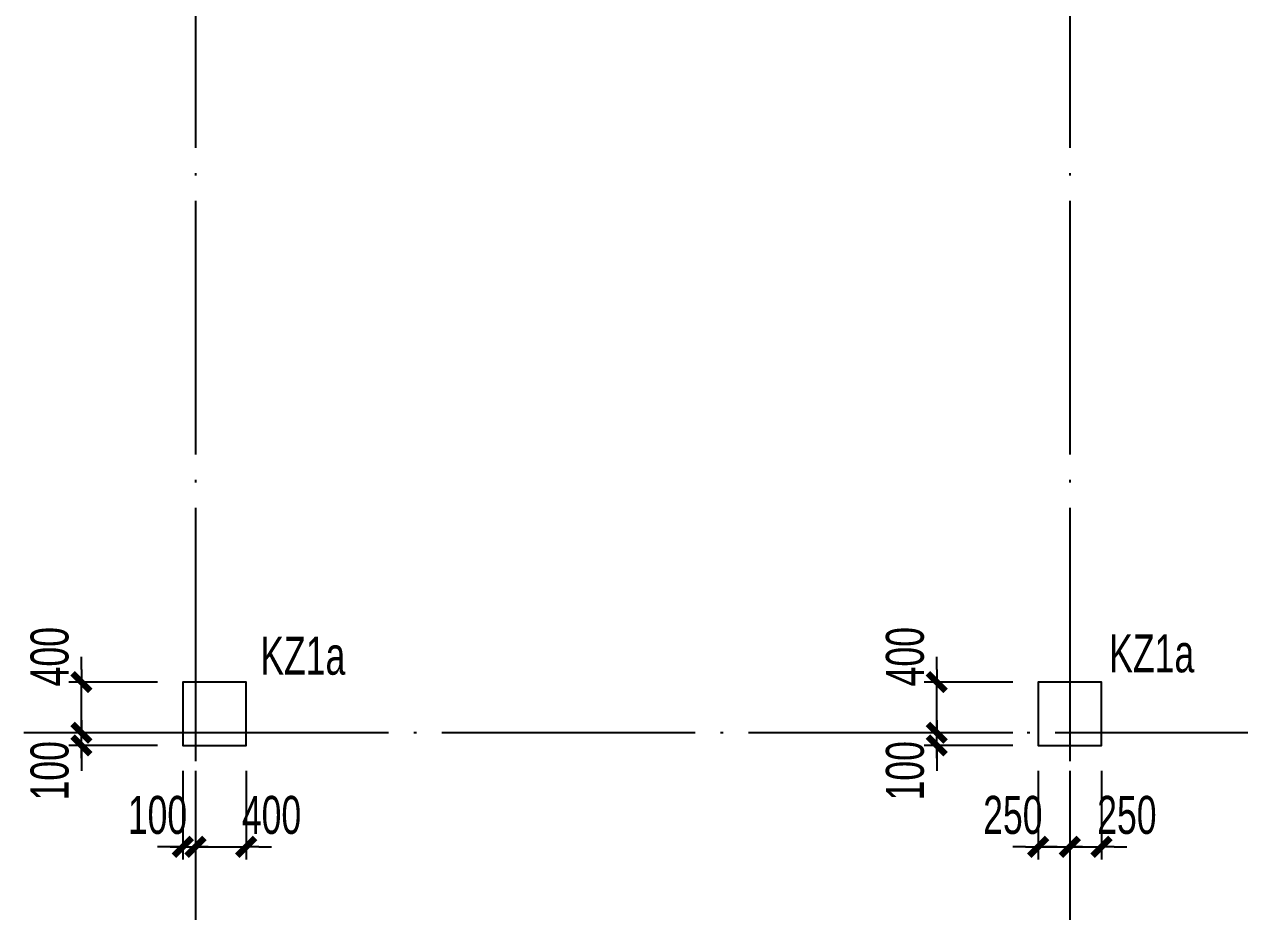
# Model space of a CAD drawing. Extents: x 959592 to 1105020, y -295412 to 379724.
# Drawn here: x 1054796 to 1064387, y 13211 to 20211 of the extents above; entities that cross this region are included whole.
import ezdxf

# ---------------------------------------------------------------- set-up
doc = ezdxf.new("R2010")
doc.units = 0
doc.header["$LTSCALE"] = 1000
doc.header["$MEASUREMENT"] = 0
doc.linetypes.add('DOTE', pattern=[2.42, 2, -0.2, 0.02, -0.2])
doc.layers.get('0').update_dxf_attribs({"linetype": 'CONTINUOUS'})
doc.layers.get('Defpoints').update_dxf_attribs({"linetype": 'CONTINUOUS', "lineweight": 5})
for name, color, linetype in [('COLU', 7, 'CONTINUOUS'), ('COLU_DIM', 3, 'CONTINUOUS'), ('DOTE', 1, 'DOTE'), ('TEXT', 7, 'CONTINUOUS')]:
    doc.layers.add(name, color=color, linetype=linetype)
doc.styles.add('BW_Dim', font='Bweng.shx', dxfattribs={"width": 0.7, "bigfont": 'hztxt.shx'})
doc.dimstyles.new('Cyz_100_100', dxfattribs={"dimtxt": 300, "dimasz": 100, "dimexe": 100, "dimexo": 200, "dimgap": 100, "dimtad": 1, "dimdec": 0, "dimzin": 0, "dimdsep": 46, "dimtxsty": 'BW_Dim', "dimblk": '_bwk', "dimcen": 0, "dimclrt": 7, "dimadec": 0, "dimazin": 0, "dimtfac": 1, "dimtdec": 0, "dimtix": 1, "dimtmove": 2, "dimatfit": 0, "dimfxl": 1, "dimtolj": 1, "dimtzin": 0, "dimarcsym": 0})

# ---------------------------------------------------------------- blocks, each defined once
blk = doc.blocks.new('_bwk')
blk.add_line((-1, 0), (0, 0))
at = {"const_width": 0.5}
blk.add_lwpolyline([(-0.7, -0.7), (0.7, 0.7)], dxfattribs=at)
blk = doc.blocks.new('*D472')
at = {"layer": 'COLU_DIM', "color": 0, "lineweight": -2, "transparency": 16777216}
for p, q in [((1061996.647175, 14722.432236), (1061996.647175, 14822.432236)), ((1062596.647175, 14622.432236), (1061896.647175, 14622.432236)), ((1061996.647175, 14522.432236), (1061996.647175, 14622.432236)), ((1062596.647175, 14522.432236), (1061896.647175, 14522.432236)), ((1061996.647175, 14422.432236), (1061996.647175, 14322.432236))]:
    blk.add_line(p, q, dxfattribs=at)
at = {"layer": 'Defpoints', "color": 0, "transparency": 16777216}
for p in [(1061996.647175, 14622.432236), (1062796.647175, 14622.432236), (1062796.647175, 14522.432236)]:
    blk.add_point(p, dxfattribs=at)
at = {"layer": 'COLU_DIM', "color": 0, "lineweight": -2, "transparency": 16777216, "xscale": 100, "yscale": 100, "zscale": 100}
for p, rotation in [((1061996.647175, 14622.432236), 270), ((1061996.647175, 14522.432236), 90)]:
    blk.add_blockref('_bwk', p, dxfattribs=dict(at, rotation=rotation))
at = {"layer": 'COLU_DIM', "color": 7, "transparency": 16777216, "insert": (1061746.647175, 14322.432236), "char_height": 300, "attachment_point": 5, "rotation": 90, "style": 'BW_Dim'}
blk.add_mtext('\\A1;100', dxfattribs=at)
blk = doc.blocks.new('*D473')
at = {"layer": 'COLU_DIM', "color": 0, "lineweight": -2, "transparency": 16777216}
for p, q in [((1061996.647175, 15122.432236), (1061996.647175, 15222.432236)), ((1062596.647175, 15022.432236), (1061896.647175, 15022.432236)), ((1061996.647175, 14622.432236), (1061996.647175, 15022.432236)), ((1062596.647175, 14622.432236), (1061896.647175, 14622.432236)), ((1061996.647175, 14522.432236), (1061996.647175, 14422.432236))]:
    blk.add_line(p, q, dxfattribs=at)
at = {"layer": 'Defpoints', "color": 0, "transparency": 16777216}
for p in [(1061996.647175, 15022.432236), (1062796.647175, 15022.432236), (1062796.647175, 14622.432236)]:
    blk.add_point(p, dxfattribs=at)
at = {"layer": 'COLU_DIM', "color": 0, "lineweight": -2, "transparency": 16777216, "xscale": 100, "yscale": 100, "zscale": 100}
for p, rotation in [((1061996.647175, 15022.432236), 270), ((1061996.647175, 14622.432236), 90)]:
    blk.add_blockref('_bwk', p, dxfattribs=dict(at, rotation=rotation))
at = {"layer": 'COLU_DIM', "color": 7, "transparency": 16777216, "insert": (1061746.647175, 15222.432236), "char_height": 300, "attachment_point": 5, "rotation": 90, "style": 'BW_Dim'}
blk.add_mtext('\\A1;400', dxfattribs=at)
blk = doc.blocks.new('*D474')
at = {"layer": 'COLU_DIM', "color": 0, "lineweight": -2, "transparency": 16777216}
for p, q in [((1062796.647175, 14322.432236), (1062796.647175, 13622.432236)), ((1063046.647175, 14322.432236), (1063046.647175, 13622.432236)), ((1062696.647175, 13722.432236), (1062596.647175, 13722.432236)), ((1062796.647175, 13722.432236), (1063046.647175, 13722.432236)), ((1063146.647175, 13722.432236), (1063246.647175, 13722.432236))]:
    blk.add_line(p, q, dxfattribs=at)
at = {"layer": 'Defpoints', "color": 0, "transparency": 16777216}
for p in [(1062796.647175, 14522.432236), (1063046.647175, 14522.432236), (1063046.647175, 13722.432236)]:
    blk.add_point(p, dxfattribs=at)
at = {"layer": 'COLU_DIM', "color": 0, "lineweight": -2, "transparency": 16777216, "xscale": 100, "yscale": 100, "zscale": 100}
blk.add_blockref('_bwk', (1062796.647175, 13722.432236), dxfattribs=at)
at = {"layer": 'COLU_DIM', "color": 0, "lineweight": -2, "transparency": 16777216, "xscale": 100, "yscale": 100, "zscale": 100, "rotation": 180}
blk.add_blockref('_bwk', (1063046.647175, 13722.432236), dxfattribs=at)
at = {"layer": 'COLU_DIM', "color": 7, "transparency": 16777216, "insert": (1062596.647175, 13972.432236), "char_height": 300, "attachment_point": 5, "style": 'BW_Dim'}
blk.add_mtext('\\A1;250', dxfattribs=at)
blk = doc.blocks.new('*D475')
at = {"layer": 'COLU_DIM', "color": 0, "lineweight": -2, "transparency": 16777216}
for p, q in [((1063046.647175, 14322.432236), (1063046.647175, 13622.432236)), ((1063296.647175, 14322.432236), (1063296.647175, 13622.432236)), ((1062946.647175, 13722.432236), (1062846.647175, 13722.432236)), ((1063046.647175, 13722.432236), (1063296.647175, 13722.432236)), ((1063396.647175, 13722.432236), (1063496.647175, 13722.432236))]:
    blk.add_line(p, q, dxfattribs=at)
at = {"layer": 'Defpoints', "color": 0, "transparency": 16777216}
for p in [(1063046.647175, 14522.432236), (1063296.647175, 14522.432236), (1063296.647175, 13722.432236)]:
    blk.add_point(p, dxfattribs=at)
at = {"layer": 'COLU_DIM', "color": 0, "lineweight": -2, "transparency": 16777216, "xscale": 100, "yscale": 100, "zscale": 100}
blk.add_blockref('_bwk', (1063046.647175, 13722.432236), dxfattribs=at)
at = {"layer": 'COLU_DIM', "color": 0, "lineweight": -2, "transparency": 16777216, "xscale": 100, "yscale": 100, "zscale": 100, "rotation": 180}
blk.add_blockref('_bwk', (1063296.647175, 13722.432236), dxfattribs=at)
at = {"layer": 'COLU_DIM', "color": 7, "transparency": 16777216, "insert": (1063496.647175, 13972.432236), "char_height": 300, "attachment_point": 5, "style": 'BW_Dim'}
blk.add_mtext('\\A1;250', dxfattribs=at)
blk = doc.blocks.new('*D484')
at = {"layer": 'COLU_DIM', "color": 0, "lineweight": -2, "transparency": 16777216}
for p, q in [((1055246.647175, 14722.432236), (1055246.647175, 14822.432236)), ((1055846.647175, 14622.432236), (1055146.647175, 14622.432236)), ((1055246.647175, 14522.432236), (1055246.647175, 14622.432236)), ((1055846.647175, 14522.432236), (1055146.647175, 14522.432236)), ((1055246.647175, 14422.432236), (1055246.647175, 14322.432236))]:
    blk.add_line(p, q, dxfattribs=at)
at = {"layer": 'Defpoints', "color": 0, "transparency": 16777216}
for p in [(1055246.647175, 14622.432236), (1056046.647175, 14622.432236), (1056046.647175, 14522.432236)]:
    blk.add_point(p, dxfattribs=at)
at = {"layer": 'COLU_DIM', "color": 0, "lineweight": -2, "transparency": 16777216, "xscale": 100, "yscale": 100, "zscale": 100}
for p, rotation in [((1055246.647175, 14622.432236), 270), ((1055246.647175, 14522.432236), 90)]:
    blk.add_blockref('_bwk', p, dxfattribs=dict(at, rotation=rotation))
at = {"layer": 'COLU_DIM', "color": 7, "transparency": 16777216, "insert": (1054996.647175, 14322.432236), "char_height": 300, "attachment_point": 5, "rotation": 90, "style": 'BW_Dim'}
blk.add_mtext('\\A1;100', dxfattribs=at)
blk = doc.blocks.new('*D485')
at = {"layer": 'COLU_DIM', "color": 0, "lineweight": -2, "transparency": 16777216}
for p, q in [((1055246.647175, 15122.432236), (1055246.647175, 15222.432236)), ((1055846.647175, 15022.432236), (1055146.647175, 15022.432236)), ((1055246.647175, 14622.432236), (1055246.647175, 15022.432236)), ((1055846.647175, 14622.432236), (1055146.647175, 14622.432236)), ((1055246.647175, 14522.432236), (1055246.647175, 14422.432236))]:
    blk.add_line(p, q, dxfattribs=at)
at = {"layer": 'Defpoints', "color": 0, "transparency": 16777216}
for p in [(1055246.647175, 15022.432236), (1056046.647175, 15022.432236), (1056046.647175, 14622.432236)]:
    blk.add_point(p, dxfattribs=at)
at = {"layer": 'COLU_DIM', "color": 0, "lineweight": -2, "transparency": 16777216, "xscale": 100, "yscale": 100, "zscale": 100}
for p, rotation in [((1055246.647175, 15022.432236), 270), ((1055246.647175, 14622.432236), 90)]:
    blk.add_blockref('_bwk', p, dxfattribs=dict(at, rotation=rotation))
at = {"layer": 'COLU_DIM', "color": 7, "transparency": 16777216, "insert": (1054996.647175, 15222.432236), "char_height": 300, "attachment_point": 5, "rotation": 90, "style": 'BW_Dim'}
blk.add_mtext('\\A1;400', dxfattribs=at)
blk = doc.blocks.new('*D486')
at = {"layer": 'COLU_DIM', "color": 0, "lineweight": -2, "transparency": 16777216}
for p, q in [((1056046.647175, 14322.432236), (1056046.647175, 13622.432236)), ((1056146.647175, 14322.432236), (1056146.647175, 13622.432236)), ((1055946.647175, 13722.432236), (1055846.647175, 13722.432236)), ((1056046.647175, 13722.432236), (1056146.647175, 13722.432236)), ((1056246.647175, 13722.432236), (1056346.647175, 13722.432236))]:
    blk.add_line(p, q, dxfattribs=at)
at = {"layer": 'Defpoints', "color": 0, "transparency": 16777216}
for p in [(1056046.647175, 14522.432236), (1056146.647175, 14522.432236), (1056146.647175, 13722.432236)]:
    blk.add_point(p, dxfattribs=at)
at = {"layer": 'COLU_DIM', "color": 0, "lineweight": -2, "transparency": 16777216, "xscale": 100, "yscale": 100, "zscale": 100}
blk.add_blockref('_bwk', (1056046.647175, 13722.432236), dxfattribs=at)
at = {"layer": 'COLU_DIM', "color": 0, "lineweight": -2, "transparency": 16777216, "xscale": 100, "yscale": 100, "zscale": 100, "rotation": 180}
blk.add_blockref('_bwk', (1056146.647175, 13722.432236), dxfattribs=at)
at = {"layer": 'COLU_DIM', "color": 7, "transparency": 16777216, "insert": (1055846.647175, 13972.432236), "char_height": 300, "attachment_point": 5, "style": 'BW_Dim'}
blk.add_mtext('\\A1;100', dxfattribs=at)
blk = doc.blocks.new('*D487')
at = {"layer": 'COLU_DIM', "color": 0, "lineweight": -2, "transparency": 16777216}
for p, q in [((1056146.647175, 14322.432236), (1056146.647175, 13622.432236)), ((1056546.647175, 14322.432236), (1056546.647175, 13622.432236)), ((1056046.647175, 13722.432236), (1055946.647175, 13722.432236)), ((1056146.647175, 13722.432236), (1056546.647175, 13722.432236)), ((1056646.647175, 13722.432236), (1056746.647175, 13722.432236))]:
    blk.add_line(p, q, dxfattribs=at)
at = {"layer": 'Defpoints', "color": 0, "transparency": 16777216}
for p in [(1056146.647175, 14522.432236), (1056546.647175, 14522.432236), (1056546.647175, 13722.432236)]:
    blk.add_point(p, dxfattribs=at)
at = {"layer": 'COLU_DIM', "color": 0, "lineweight": -2, "transparency": 16777216, "xscale": 100, "yscale": 100, "zscale": 100}
blk.add_blockref('_bwk', (1056146.647175, 13722.432236), dxfattribs=at)
at = {"layer": 'COLU_DIM', "color": 0, "lineweight": -2, "transparency": 16777216, "xscale": 100, "yscale": 100, "zscale": 100, "rotation": 180}
blk.add_blockref('_bwk', (1056546.647175, 13722.432236), dxfattribs=at)
at = {"layer": 'COLU_DIM', "color": 7, "transparency": 16777216, "insert": (1056746.647175, 13972.432236), "char_height": 300, "attachment_point": 5, "style": 'BW_Dim'}
blk.add_mtext('\\A1;400', dxfattribs=at)
blk = doc.blocks.new('*D516')
at = {"layer": 'COLU_DIM', "color": 0, "lineweight": -2, "transparency": 16777216}
for p, q in [((1061996.647175, 14722.432236), (1061996.647175, 14822.432236)), ((1062596.647175, 14622.432236), (1061896.647175, 14622.432236)), ((1061996.647175, 14522.432236), (1061996.647175, 14622.432236)), ((1062596.647175, 14522.432236), (1061896.647175, 14522.432236)), ((1061996.647175, 14422.432236), (1061996.647175, 14322.432236))]:
    blk.add_line(p, q, dxfattribs=at)
at = {"layer": 'Defpoints', "color": 0, "transparency": 16777216}
for p in [(1061996.647175, 14622.432236), (1062796.647175, 14622.432236), (1062796.647175, 14522.432236)]:
    blk.add_point(p, dxfattribs=at)
at = {"layer": 'COLU_DIM', "color": 0, "lineweight": -2, "transparency": 16777216, "xscale": 100, "yscale": 100, "zscale": 100}
for p, rotation in [((1061996.647175, 14622.432236), 270), ((1061996.647175, 14522.432236), 90)]:
    blk.add_blockref('_bwk', p, dxfattribs=dict(at, rotation=rotation))
at = {"layer": 'COLU_DIM', "color": 7, "transparency": 16777216, "insert": (1061746.647175, 14322.432236), "char_height": 300, "attachment_point": 5, "rotation": 90, "style": 'BW_Dim'}
blk.add_mtext('\\A1;100', dxfattribs=at)
blk = doc.blocks.new('*D517')
at = {"layer": 'COLU_DIM', "color": 0, "lineweight": -2, "transparency": 16777216}
for p, q in [((1061996.647175, 15122.432236), (1061996.647175, 15222.432236)), ((1062596.647175, 15022.432236), (1061896.647175, 15022.432236)), ((1061996.647175, 14622.432236), (1061996.647175, 15022.432236)), ((1062596.647175, 14622.432236), (1061896.647175, 14622.432236)), ((1061996.647175, 14522.432236), (1061996.647175, 14422.432236))]:
    blk.add_line(p, q, dxfattribs=at)
at = {"layer": 'Defpoints', "color": 0, "transparency": 16777216}
for p in [(1061996.647175, 15022.432236), (1062796.647175, 15022.432236), (1062796.647175, 14622.432236)]:
    blk.add_point(p, dxfattribs=at)
at = {"layer": 'COLU_DIM', "color": 0, "lineweight": -2, "transparency": 16777216, "xscale": 100, "yscale": 100, "zscale": 100}
for p, rotation in [((1061996.647175, 15022.432236), 270), ((1061996.647175, 14622.432236), 90)]:
    blk.add_blockref('_bwk', p, dxfattribs=dict(at, rotation=rotation))
at = {"layer": 'COLU_DIM', "color": 7, "transparency": 16777216, "insert": (1061746.647175, 15222.432236), "char_height": 300, "attachment_point": 5, "rotation": 90, "style": 'BW_Dim'}
blk.add_mtext('\\A1;400', dxfattribs=at)
blk = doc.blocks.new('*D518')
at = {"layer": 'COLU_DIM', "color": 0, "lineweight": -2, "transparency": 16777216}
for p, q in [((1062796.647175, 14322.432236), (1062796.647175, 13622.432236)), ((1063046.647175, 14322.432236), (1063046.647175, 13622.432236)), ((1062696.647175, 13722.432236), (1062596.647175, 13722.432236)), ((1062796.647175, 13722.432236), (1063046.647175, 13722.432236)), ((1063146.647175, 13722.432236), (1063246.647175, 13722.432236))]:
    blk.add_line(p, q, dxfattribs=at)
at = {"layer": 'Defpoints', "color": 0, "transparency": 16777216}
for p in [(1062796.647175, 14522.432236), (1063046.647175, 14522.432236), (1063046.647175, 13722.432236)]:
    blk.add_point(p, dxfattribs=at)
at = {"layer": 'COLU_DIM', "color": 0, "lineweight": -2, "transparency": 16777216, "xscale": 100, "yscale": 100, "zscale": 100}
blk.add_blockref('_bwk', (1062796.647175, 13722.432236), dxfattribs=at)
at = {"layer": 'COLU_DIM', "color": 0, "lineweight": -2, "transparency": 16777216, "xscale": 100, "yscale": 100, "zscale": 100, "rotation": 180}
blk.add_blockref('_bwk', (1063046.647175, 13722.432236), dxfattribs=at)
at = {"layer": 'COLU_DIM', "color": 7, "transparency": 16777216, "insert": (1062596.647175, 13972.432236), "char_height": 300, "attachment_point": 5, "style": 'BW_Dim'}
blk.add_mtext('\\A1;250', dxfattribs=at)
blk = doc.blocks.new('*D519')
at = {"layer": 'COLU_DIM', "color": 0, "lineweight": -2, "transparency": 16777216}
for p, q in [((1063046.647175, 14322.432236), (1063046.647175, 13622.432236)), ((1063296.647175, 14322.432236), (1063296.647175, 13622.432236)), ((1062946.647175, 13722.432236), (1062846.647175, 13722.432236)), ((1063046.647175, 13722.432236), (1063296.647175, 13722.432236)), ((1063396.647175, 13722.432236), (1063496.647175, 13722.432236))]:
    blk.add_line(p, q, dxfattribs=at)
at = {"layer": 'Defpoints', "color": 0, "transparency": 16777216}
for p in [(1063046.647175, 14522.432236), (1063296.647175, 14522.432236), (1063296.647175, 13722.432236)]:
    blk.add_point(p, dxfattribs=at)
at = {"layer": 'COLU_DIM', "color": 0, "lineweight": -2, "transparency": 16777216, "xscale": 100, "yscale": 100, "zscale": 100}
blk.add_blockref('_bwk', (1063046.647175, 13722.432236), dxfattribs=at)
at = {"layer": 'COLU_DIM', "color": 0, "lineweight": -2, "transparency": 16777216, "xscale": 100, "yscale": 100, "zscale": 100, "rotation": 180}
blk.add_blockref('_bwk', (1063296.647175, 13722.432236), dxfattribs=at)
at = {"layer": 'COLU_DIM', "color": 7, "transparency": 16777216, "insert": (1063496.647175, 13972.432236), "char_height": 300, "attachment_point": 5, "style": 'BW_Dim'}
blk.add_mtext('\\A1;250', dxfattribs=at)
blk = doc.blocks.new('*D528')
at = {"layer": 'COLU_DIM', "color": 0, "lineweight": -2, "transparency": 16777216}
for p, q in [((1055246.647175, 14722.432236), (1055246.647175, 14822.432236)), ((1055846.647175, 14622.432236), (1055146.647175, 14622.432236)), ((1055246.647175, 14522.432236), (1055246.647175, 14622.432236)), ((1055846.647175, 14522.432236), (1055146.647175, 14522.432236)), ((1055246.647175, 14422.432236), (1055246.647175, 14322.432236))]:
    blk.add_line(p, q, dxfattribs=at)
at = {"layer": 'Defpoints', "color": 0, "transparency": 16777216}
for p in [(1055246.647175, 14622.432236), (1056046.647175, 14622.432236), (1056046.647175, 14522.432236)]:
    blk.add_point(p, dxfattribs=at)
at = {"layer": 'COLU_DIM', "color": 0, "lineweight": -2, "transparency": 16777216, "xscale": 100, "yscale": 100, "zscale": 100}
for p, rotation in [((1055246.647175, 14622.432236), 270), ((1055246.647175, 14522.432236), 90)]:
    blk.add_blockref('_bwk', p, dxfattribs=dict(at, rotation=rotation))
at = {"layer": 'COLU_DIM', "color": 7, "transparency": 16777216, "insert": (1054996.647175, 14322.432236), "char_height": 300, "attachment_point": 5, "rotation": 90, "style": 'BW_Dim'}
blk.add_mtext('\\A1;100', dxfattribs=at)
blk = doc.blocks.new('*D529')
at = {"layer": 'COLU_DIM', "color": 0, "lineweight": -2, "transparency": 16777216}
for p, q in [((1055246.647175, 15122.432236), (1055246.647175, 15222.432236)), ((1055846.647175, 15022.432236), (1055146.647175, 15022.432236)), ((1055246.647175, 14622.432236), (1055246.647175, 15022.432236)), ((1055846.647175, 14622.432236), (1055146.647175, 14622.432236)), ((1055246.647175, 14522.432236), (1055246.647175, 14422.432236))]:
    blk.add_line(p, q, dxfattribs=at)
at = {"layer": 'Defpoints', "color": 0, "transparency": 16777216}
for p in [(1055246.647175, 15022.432236), (1056046.647175, 15022.432236), (1056046.647175, 14622.432236)]:
    blk.add_point(p, dxfattribs=at)
at = {"layer": 'COLU_DIM', "color": 0, "lineweight": -2, "transparency": 16777216, "xscale": 100, "yscale": 100, "zscale": 100}
for p, rotation in [((1055246.647175, 15022.432236), 270), ((1055246.647175, 14622.432236), 90)]:
    blk.add_blockref('_bwk', p, dxfattribs=dict(at, rotation=rotation))
at = {"layer": 'COLU_DIM', "color": 7, "transparency": 16777216, "insert": (1054996.647175, 15222.432236), "char_height": 300, "attachment_point": 5, "rotation": 90, "style": 'BW_Dim'}
blk.add_mtext('\\A1;400', dxfattribs=at)
blk = doc.blocks.new('*D530')
at = {"layer": 'COLU_DIM', "color": 0, "lineweight": -2, "transparency": 16777216}
for p, q in [((1056046.647175, 14322.432236), (1056046.647175, 13622.432236)), ((1056146.647175, 14322.432236), (1056146.647175, 13622.432236)), ((1055946.647175, 13722.432236), (1055846.647175, 13722.432236)), ((1056046.647175, 13722.432236), (1056146.647175, 13722.432236)), ((1056246.647175, 13722.432236), (1056346.647175, 13722.432236))]:
    blk.add_line(p, q, dxfattribs=at)
at = {"layer": 'Defpoints', "color": 0, "transparency": 16777216}
for p in [(1056046.647175, 14522.432236), (1056146.647175, 14522.432236), (1056146.647175, 13722.432236)]:
    blk.add_point(p, dxfattribs=at)
at = {"layer": 'COLU_DIM', "color": 0, "lineweight": -2, "transparency": 16777216, "xscale": 100, "yscale": 100, "zscale": 100}
blk.add_blockref('_bwk', (1056046.647175, 13722.432236), dxfattribs=at)
at = {"layer": 'COLU_DIM', "color": 0, "lineweight": -2, "transparency": 16777216, "xscale": 100, "yscale": 100, "zscale": 100, "rotation": 180}
blk.add_blockref('_bwk', (1056146.647175, 13722.432236), dxfattribs=at)
at = {"layer": 'COLU_DIM', "color": 7, "transparency": 16777216, "insert": (1055846.647175, 13972.432236), "char_height": 300, "attachment_point": 5, "style": 'BW_Dim'}
blk.add_mtext('\\A1;100', dxfattribs=at)
blk = doc.blocks.new('*D531')
at = {"layer": 'COLU_DIM', "color": 0, "lineweight": -2, "transparency": 16777216}
for p, q in [((1056146.647175, 14322.432236), (1056146.647175, 13622.432236)), ((1056546.647175, 14322.432236), (1056546.647175, 13622.432236)), ((1056046.647175, 13722.432236), (1055946.647175, 13722.432236)), ((1056146.647175, 13722.432236), (1056546.647175, 13722.432236)), ((1056646.647175, 13722.432236), (1056746.647175, 13722.432236))]:
    blk.add_line(p, q, dxfattribs=at)
at = {"layer": 'Defpoints', "color": 0, "transparency": 16777216}
for p in [(1056146.647175, 14522.432236), (1056546.647175, 14522.432236), (1056546.647175, 13722.432236)]:
    blk.add_point(p, dxfattribs=at)
at = {"layer": 'COLU_DIM', "color": 0, "lineweight": -2, "transparency": 16777216, "xscale": 100, "yscale": 100, "zscale": 100}
blk.add_blockref('_bwk', (1056146.647175, 13722.432236), dxfattribs=at)
at = {"layer": 'COLU_DIM', "color": 0, "lineweight": -2, "transparency": 16777216, "xscale": 100, "yscale": 100, "zscale": 100, "rotation": 180}
blk.add_blockref('_bwk', (1056546.647175, 13722.432236), dxfattribs=at)
at = {"layer": 'COLU_DIM', "color": 7, "transparency": 16777216, "insert": (1056746.647175, 13972.432236), "char_height": 300, "attachment_point": 5, "style": 'BW_Dim'}
blk.add_mtext('\\A1;400', dxfattribs=at)

msp = doc.modelspace()

# ---------------------------------------------------------------- linework, layer by layer
at = {"layer": 'COLU'}
for points in [[(1056546.647, 14522.432), (1056546.647, 15022.432), (1056046.647, 15022.432), (1056046.647, 14522.432)], [(1056546.647, 15022.432), (1056046.647, 15022.432), (1056046.647, 14522.432), (1056546.647, 14522.432)], [(1063296.647, 14522.432), (1063296.647, 15022.432), (1062796.647, 15022.432), (1062796.647, 14522.432)], [(1063296.647, 15022.432), (1062796.647, 15022.432), (1062796.647, 14522.432), (1063296.647, 14522.432)]]:
    msp.add_lwpolyline(points, close=True, dxfattribs=at)
at = {"layer": 'DOTE', "linetype": 'DOTE'}
for p, q in [((1056146.647, 30917.432), (1056146.647, 12127.432)), ((1063046.647, 30917.432), (1063046.647, 12127.432)), ((1077030.647, 14622.432), (1054791.647, 14622.432))]:
    msp.add_line(p, q, dxfattribs=at)

# ---------------------------------------------------------------- texts
at = {"layer": 'TEXT', "style": 'BW_Dim', "width": 0.7}
for p in [(1056657.948, 15080.795), (1063357.057, 15099.217)]:
    msp.add_text('KZ1a', height=300, dxfattribs=at).set_placement(p)

# ---------------------------------------------------------------- dimensions: what is measured, and where the dimension line sits
at = {"layer": 'COLU_DIM'}
for base, p1, p2, picture, middle in [((1055246.647, 15022.432), (1056046.647, 14622.432), (1056046.647, 15022.432), '*D485', (1054996.647, 15222.432)), ((1055246.647, 15022.432), (1056046.647, 14622.432), (1056046.647, 15022.432), '*D529', (1054996.647, 15222.432)), ((1061996.647, 15022.432), (1062796.647, 14622.432), (1062796.647, 15022.432), '*D473', (1061746.647, 15222.432)), ((1061996.647, 15022.432), (1062796.647, 14622.432), (1062796.647, 15022.432), '*D517', (1061746.647, 15222.432)), ((1055246.647, 14622.432), (1056046.647, 14522.432), (1056046.647, 14622.432), '*D484', (1054996.647, 14322.432)), ((1055246.647, 14622.432), (1056046.647, 14522.432), (1056046.647, 14622.432), '*D528', (1054996.647, 14322.432)), ((1061996.647, 14622.432), (1062796.647, 14522.432), (1062796.647, 14622.432), '*D472', (1061746.647, 14322.432)), ((1061996.647, 14622.432), (1062796.647, 14522.432), (1062796.647, 14622.432), '*D516', (1061746.647, 14322.432))]:
    dim = msp.add_linear_dim(base=base, p1=p1, p2=p2, angle=90, dimstyle='Cyz_100_100', dxfattribs=at)
    dim.commit()
    dim.dimension.update_dxf_attribs({"geometry": picture, "text_midpoint": middle, "dimtype": 160})
for base, p1, p2, picture, middle in [((1056146.647, 13722.432), (1056046.647, 14522.432), (1056146.647, 14522.432), '*D486', (1055846.647, 13972.432)), ((1056146.647, 13722.432), (1056046.647, 14522.432), (1056146.647, 14522.432), '*D530', (1055846.647, 13972.432)), ((1056546.647, 13722.432), (1056146.647, 14522.432), (1056546.647, 14522.432), '*D487', (1056746.647, 13972.432)), ((1056546.647, 13722.432), (1056146.647, 14522.432), (1056546.647, 14522.432), '*D531', (1056746.647, 13972.432)), ((1063046.647, 13722.432), (1062796.647, 14522.432), (1063046.647, 14522.432), '*D474', (1062596.647, 13972.432)), ((1063046.647, 13722.432), (1062796.647, 14522.432), (1063046.647, 14522.432), '*D518', (1062596.647, 13972.432)), ((1063296.647, 13722.432), (1063046.647, 14522.432), (1063296.647, 14522.432), '*D475', (1063496.647, 13972.432)), ((1063296.647, 13722.432), (1063046.647, 14522.432), (1063296.647, 14522.432), '*D519', (1063496.647, 13972.432))]:
    dim = msp.add_linear_dim(base=base, p1=p1, p2=p2, dimstyle='Cyz_100_100', dxfattribs=at)
    dim.commit()
    dim.dimension.update_dxf_attribs({"geometry": picture, "text_midpoint": middle, "dimtype": 160})

doc.saveas('drawing.dxf')
